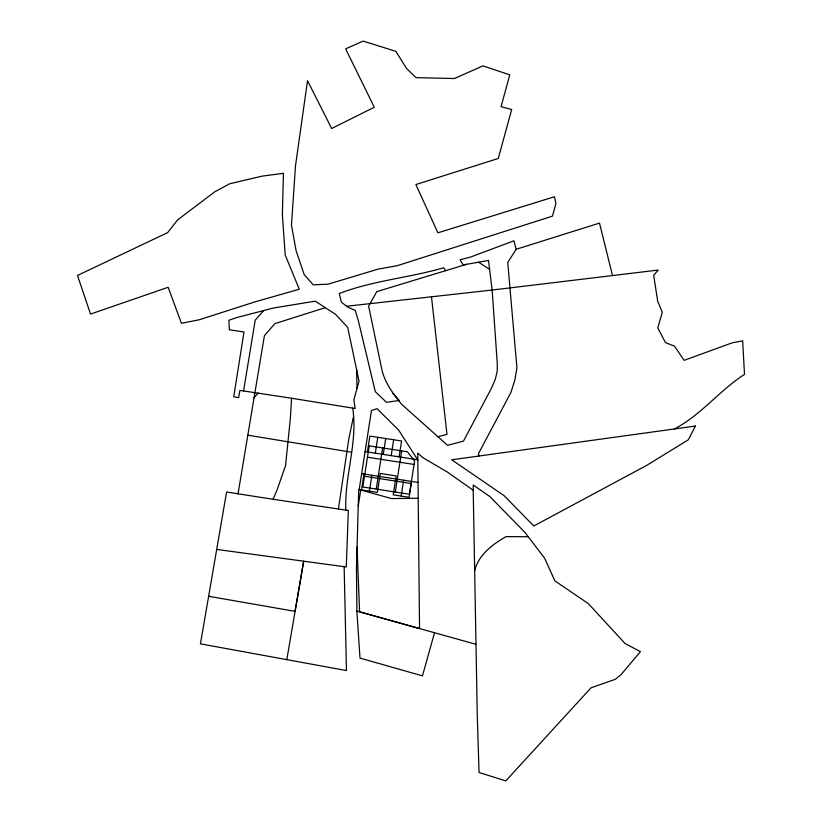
<?xml version="1.0" encoding="UTF-8"?>
<svg xmlns="http://www.w3.org/2000/svg" width="822" height="822" viewBox="0 0 822 822"><rect width="100%" height="100%" fill="white"/><g stroke="black" fill="none" stroke-linecap="round" stroke-linejoin="round"><path stroke-width="1.23" d="M473.215 490.261L473.236 485.042L489.861 496.539L525.053 532.533L544.596 558.2L554.871 580.866L588.347 603.625L625.039 643.513L640.42 651.641L620.857 674.862L615.298 679.321L591.039 687.819L505.787 780.9L479.051 772.475L477.253 714.585L473.215 490.261L446.911 471.725L422.878 457.7L417.74 453.066L419.549 628.563L359.574 611.815L357.067 546.928M345.815 510.102C344.408 475.743 358.022 442.38 352.7 408.102M291.533 398.238L355.155 408.493L353.871 399.893L359.029 381.12L347.696 327.382L335.551 314.333L315.247 301.16L273.407 308.024L236.674 317.58L228.906 320.261L229.359 329.797L243.99 331.996L233.736 396.759L238.616 397.725L239.921 390.388L291.533 398.238L290.423 417.761L285.573 465.478L277.158 489.748L273.068 499.273L226.595 492.008L200.434 643.852L346.463 670.547L344.141 566.666M338.417 508.993L348.847 438.619L353.316 417.309M358.238 506.147L360.704 489.974L358.721 489.419L356.46 567.971L356.871 611.065L359.995 658.093L422.467 675.869L434.519 632.745M363.961 474.037L361.495 489.902L377.37 492.368L380.298 473.462L396.173 475.928L393.235 494.834L409.109 497.3L411.575 481.425M367.383 451.946L369.849 436.071L401.598 441.003L399.132 456.878M369.427 491.135L371.893 475.26M375.325 453.179L377.781 437.304M376.25 489.09L382.641 447.939M383.258 454.412L385.724 438.537M391.19 455.645L393.656 439.77M395.3 492.039L401.681 450.898M401.177 496.067L403.643 480.192M243.579 390.943L255.2 320.138L263.739 310.541M238.051 493.796L264.427 335.612L274.908 323.632L325.286 307.675M286.806 659.634L303.678 561.19L295.067 611.363L208.675 596.289M474.592 570.756C478.62 554.788 492.481 544.4 506.095 536.602L528.248 536.735M612.503 275.565L599.505 223.101L516.144 249.292L507.749 262.485L516.925 367.907L514.86 379.97L510.904 392.505L478.486 453.58L478.979 456.005M253.947 397.848L258.087 393.152M674.472 428.95C700.971 414.997 719.517 390.501 744.506 374.37L742.656 340.832L731.909 342.918L684.151 360.355L674.4 346.113L665.491 342.63L657.754 327.886L662.316 312.268L657.703 301.345L653.685 275.329L658.175 270.068L492.152 290.043L346.658 306.246M466.588 264.314L376.805 291.615L368.626 306.185L382.22 371.287C385.744 384.1 393.676 394.488 401.886 404.516L447.517 445.308L463.505 441.095L491.864 387.439L495.389 378.963L497.248 371.143L497.3 364.054L492.152 290.043L488.515 260.44L463.197 264.91L460.053 259.793L470.205 257.173L513.935 240.825L516.144 249.292M437.941 436.739L446.983 434.355L431.478 296.804M418.203 498.276L391.467 498.564L359.183 489.542L371.462 410.476L377 408.657L398.68 430.183L417.812 459.94M216.782 549.435L346.288 566.964L348.333 510.472L273.068 499.273M365.081 451.586L417.699 459.755M367.455 457.217L414.052 464.451M361.649 473.678L418.038 482.432M364.495 476.267L411.103 483.5M351.508 452.223L247.761 435.177M356.871 611.065L475.856 644.284M478.496 262.208L489.604 269.349M392.454 392.926L399.307 400.478L386.443 402.287L375.294 391.652L358.454 321.166L355.258 310.469L347.757 307.089L341.377 302.188L339.27 293.526C372.911 280.528 409.294 277.826 443.757 267.756L445.647 270.674M356.563 369.417L357.036 388.395M283.436 173.308L282.378 214.634L285.193 254.964L299.29 289.231L254.471 302.023L199.479 319.707L181.436 323.303L168.15 287.279L90.533 314.076L77.494 275.452L167.667 232.616L177.583 219.906L214.768 191.803L229.698 183.768L262.074 176.144L283.436 173.308M295.468 166.023L291.481 225.146L296.115 250.772L304.202 274.62L313.223 284.813L328.132 284.165L378.017 269.154L397.149 265.722L552.456 216.145L555.908 203.62L554.49 196.756L437.89 232.811L415.881 184.539L498.266 158.482L511.685 109.521L501.081 106.654L509.753 74.833L482.946 65.894L454.422 78.532L416.045 77.669L406.613 68.524L395.824 51.324L363.18 41.1L345.63 48.858L374.298 107.23L331.677 128.509L307.52 80.7L295.468 166.023M369.222 445.853L362.831 487.004L409.428 494.238L414.607 460.895L407.393 451.781L369.222 445.853M695.361 426.053L688.353 439.77L646.585 465.447L533.766 526.008L504.133 495.676L451.72 459.786L695.361 426.053"/></g></svg>
